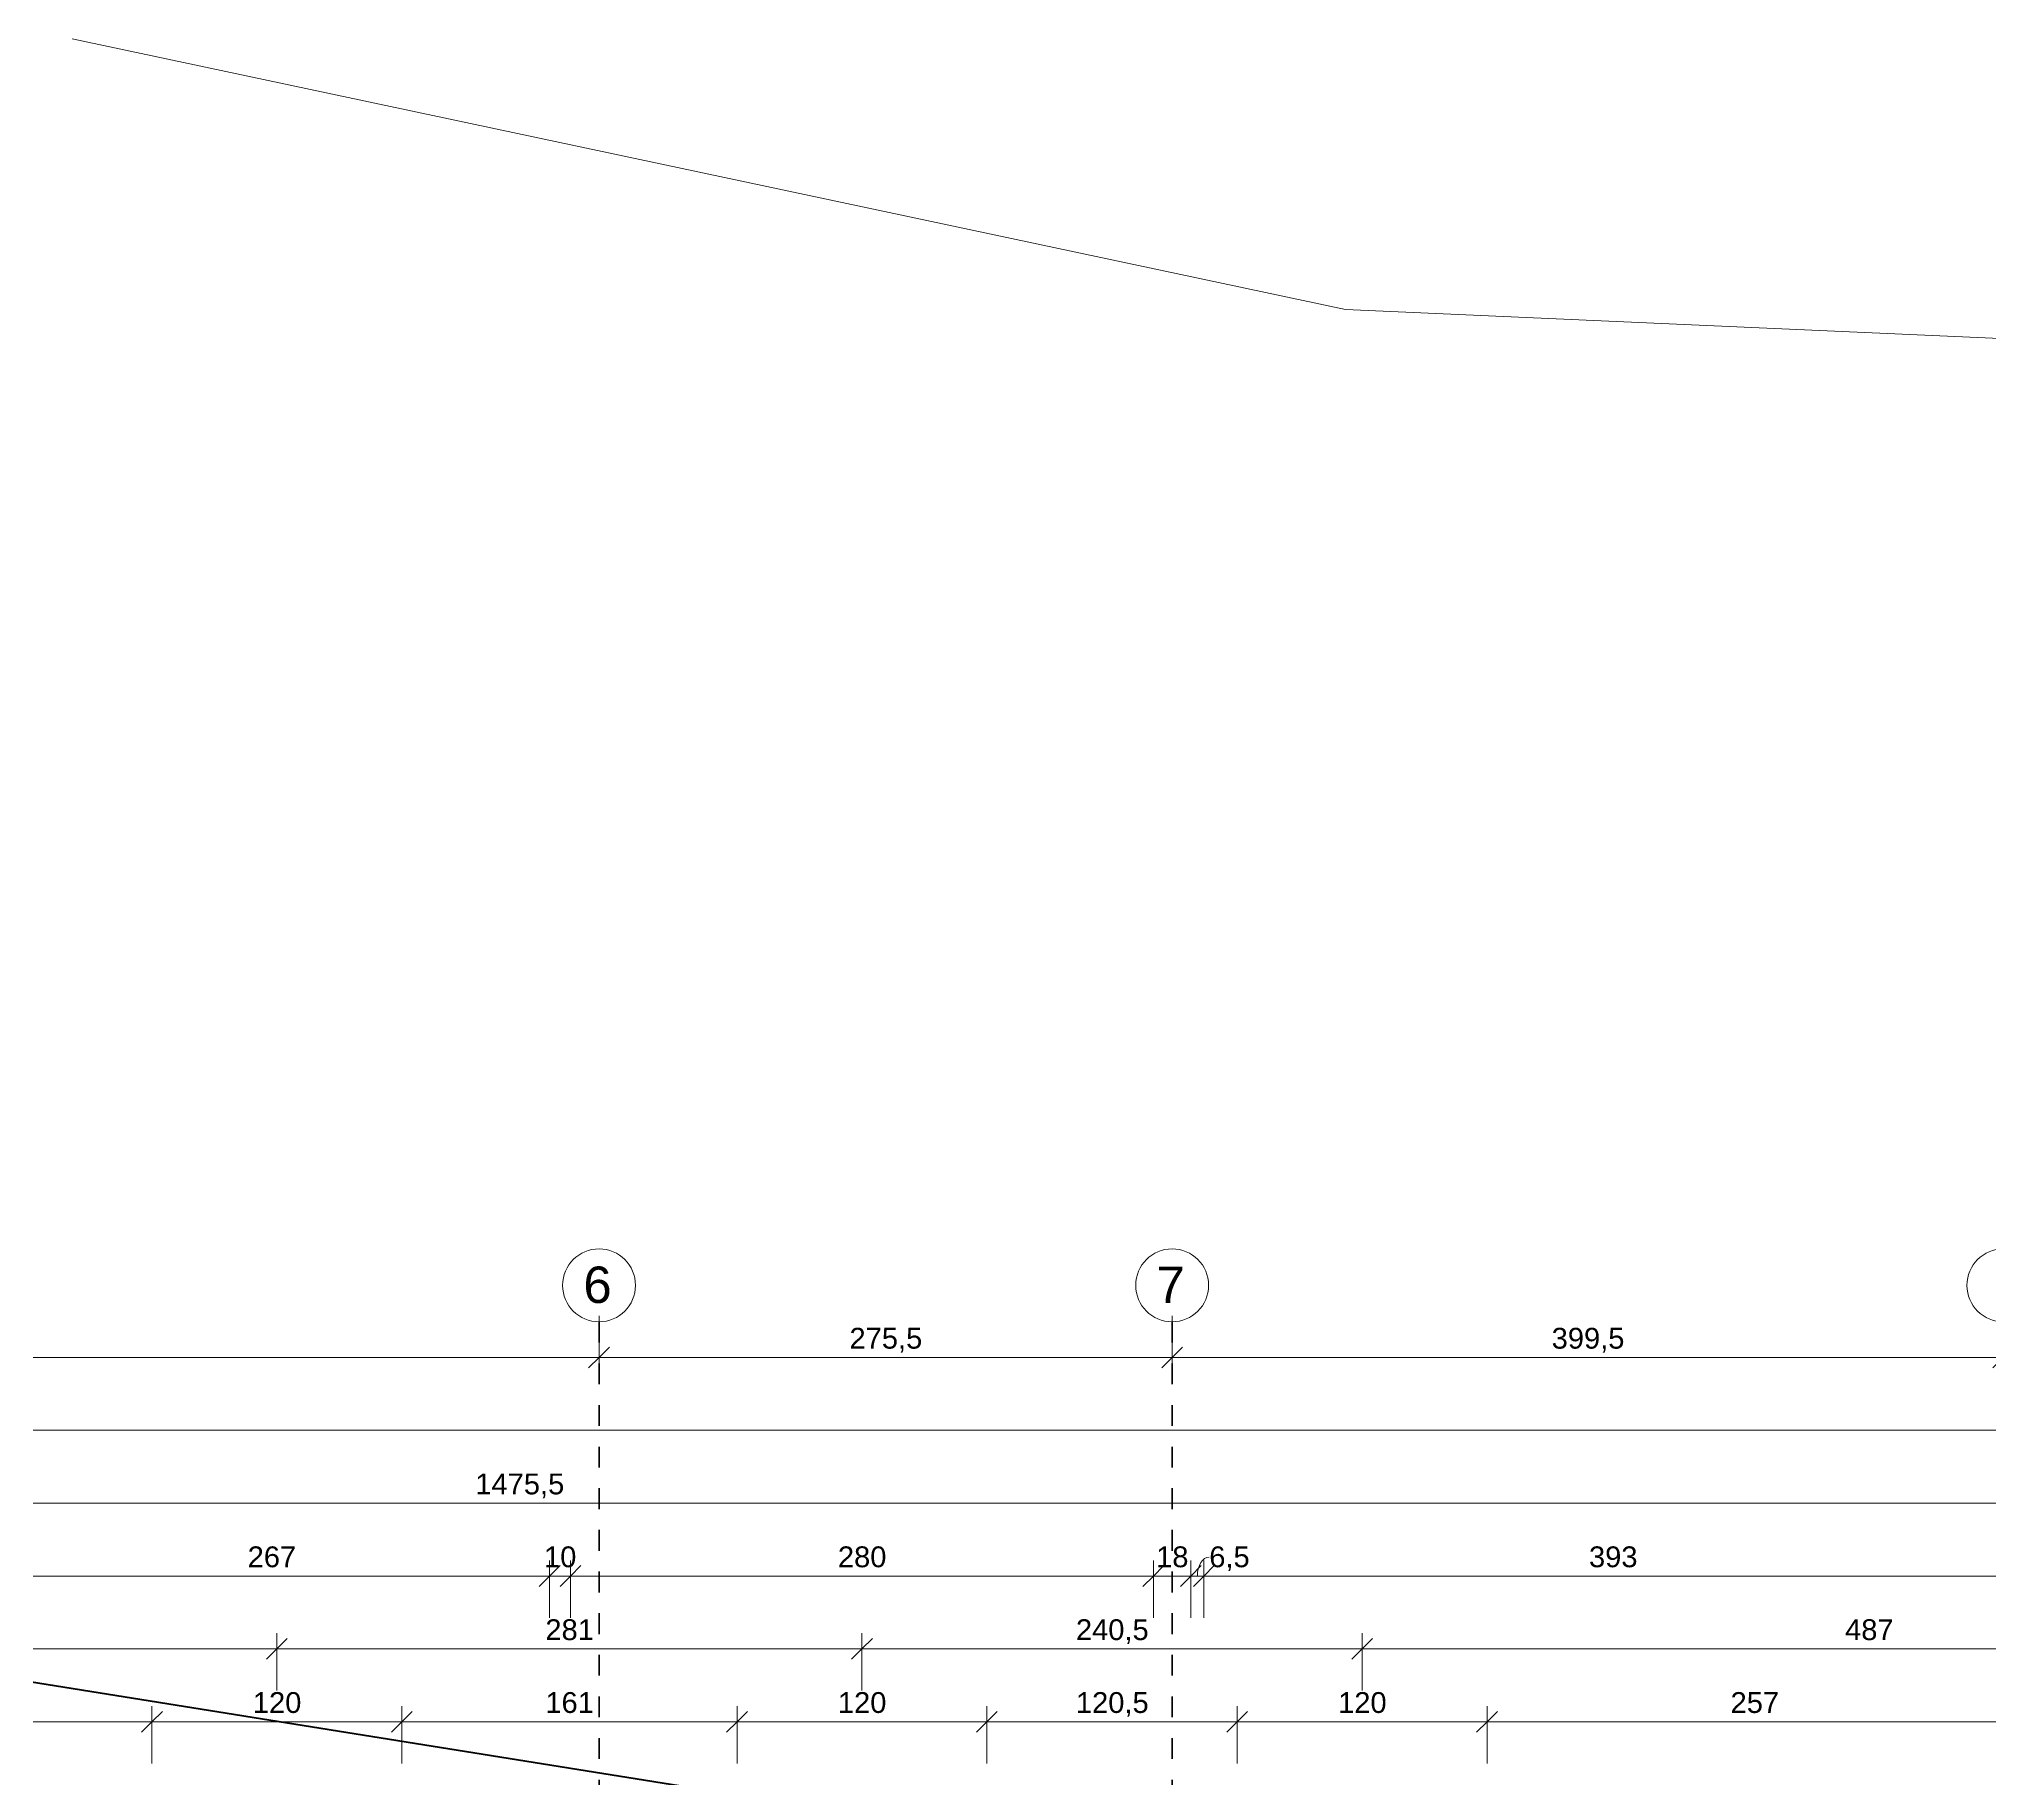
# Model space of a CAD drawing. Header units: metres. Extents: x 3.2 to 50, y 58.8 to 100.4.
# Drawn here: x 12.73 to 22.1, y 92.04 to 100.39 of the extents above; entities that cross this region are included whole.
import ezdxf

# ---------------------------------------------------------------- set-up
doc = ezdxf.new("R2010")
doc.units = ezdxf.units.M
doc.linetypes.add('Strich Punkt Mittel', pattern=[0.015875, 0.00635, -0.004763, 0, -0.004763])
for name, color, linetype, lineweight in [('A_2D', 7, 'Continuous', 13), ('A_Bemassung-50_', 4, 'Continuous', 9), ('A_Bemassung_', 4, 'Continuous', 9), ('A_Beschriftung_', 7, 'Continuous', 9), ('A_Grundstuecksgrenze', 5, 'Continuous', 70), ('A_Raster_', 1, 'Continuous', 9)]:
    doc.layers.add(name, color=color, linetype=linetype, lineweight=lineweight)
doc.styles.add('Arial_1', font='arial.ttf', dxfattribs={"height": 0.175})
doc.styles.add('Arial_5', font='arial.ttf', dxfattribs={"height": 0.1})
doc.dimstyles.new('WGA-Bemaßung', dxfattribs={"dimscale": 0.3048, "dimtxt": 0.102026, "dimasz": 0.328084, "dimexe": 0.246063, "dimexo": 0.0625, "dimgap": 0.04101, "dimtad": 1, "dimdec": 1, "dimlfac": 100, "dimrnd": 0.5, "dimdsep": 46, "dimtxsty": 'Arial_5', "dimblk1": 'OBLIQUE', "dimblk2": 'OBLIQUE', "dimsah": 1, "dimcen": 0.09, "dimdle": 0.246063, "dimazin": 2, "dimtfac": 1, "dimtdec": 4, "dimtix": 1, "dimtmove": 0, "dimatfit": 3, "dimfxl": 0.656168, "dimfxlon": 1, "dimtvp": 1, "dimtolj": 1, "dimtzin": 0, "dimarcsym": 2})
doc.dimstyles.new('WGA-Bemaßung_2', dxfattribs={"dimscale": 0.3048, "dimtxt": 0.102026, "dimasz": 0.328084, "dimexe": 0.246063, "dimexo": 0.0625, "dimgap": 0.04101, "dimtad": 1, "dimdec": 1, "dimlfac": 100, "dimrnd": 0.5, "dimdsep": 46, "dimtxsty": 'Arial_5', "dimblk1": 'OBLIQUE', "dimblk2": 'OBLIQUE', "dimsah": 1, "dimcen": 0.09, "dimdle": 0.246063, "dimazin": 2, "dimtfac": 1, "dimtdec": 4, "dimtix": 1, "dimtmove": 1, "dimatfit": 3, "dimfxl": 0.656168, "dimfxlon": 1, "dimtvp": 1, "dimtolj": 1, "dimtzin": 0, "dimarcsym": 2})
doc.dimstyles.new('WGA-Bemaßung_3', dxfattribs={"dimscale": 0.3048, "dimtxt": 0.102026, "dimasz": 0.328084, "dimexe": 0.246063, "dimexo": 0.0625, "dimgap": 0.04101, "dimtad": 1, "dimdec": 1, "dimlfac": 100, "dimrnd": 0.5, "dimdsep": 46, "dimtxsty": 'Arial_5', "dimblk1": 'OBLIQUE', "dimblk2": 'OBLIQUE', "dimsah": 1, "dimcen": 0.09, "dimdle": 0.246063, "dimazin": 2, "dimtfac": 1, "dimtdec": 4, "dimtix": 1, "dimtmove": 0, "dimatfit": 3, "dimfxl": 0.656168, "dimfxlon": 1, "dimtvp": 1, "dimtolj": 1, "dimtzin": 0, "dimarcsym": 2})

# ---------------------------------------------------------------- blocks, each defined once
blk = doc.blocks.new('Family - ___-3180367-263_PP_01OG_BT1')
at = {"layer": 'A_Grundstuecksgrenze'}
blk.add_line((3.2659, 94.009), (26.926, 90.2231), dxfattribs=at)
blk = doc.blocks.new('Raster - BS_Achse-112124-263_PP_01OG_BT1')
at = {"layer": 'A_Beschriftung_'}
blk.add_circle((0, 0), 0.0035, dxfattribs=at)
blk = doc.blocks.new('DIMBLOCK2-263_PP_01OG_BT1')
at = {"layer": 'A_Bemassung-50_', "transparency": 16777216}
for p, q in [((15.4227, 94.0581), (15.4227, 94.2581)), ((7.9227, 94.0581), (7.9227, 94.1331)), ((7.9227, 94.0581), (15.4227, 94.0581)), ((7.9227, 94.0581), (7.9227, 93.8581)), ((15.4227, 94.0581), (15.4227, 93.9831))]:
    blk.add_line(p, q, dxfattribs=at)
at = {"layer": 'A_Bemassung-50_', "lineweight": 35, "transparency": 16777216}
for p, q in [((7.9227, 94.0581), (7.8727, 94.0081)), ((7.9227, 94.0581), (7.9727, 94.1081)), ((15.4227, 94.0581), (15.3727, 94.0081)), ((15.4227, 94.0581), (15.4727, 94.1081))]:
    blk.add_line(p, q, dxfattribs=at)
at = {"layer": 'A_Bemassung-50_', "color": 0, "transparency": 16777216, "insert": (11.5573, 94.2005), "char_height": 0.1, "width": 0.276883, "attachment_point": 1, "line_spacing_factor": 0.941778, "style": 'Arial_5'}
blk.add_mtext('750', dxfattribs=at)
blk = doc.blocks.new('_Oblique')
at = {"color": 0, "linetype": 'ByBlock', "lineweight": -2}
blk.add_line((-0.5, -0.5), (0.5, 0.5), dxfattribs=at)
blk = doc.blocks.new('DIMBLOCK3-263_PP_01OG_BT1')
at = {"layer": 'A_Bemassung-50_', "transparency": 16777216}
for p, q in [((15.4227, 94.0581), (15.4227, 94.2581)), ((18.1752, 94.0581), (18.1752, 94.2581)), ((15.4227, 94.0581), (18.1752, 94.0581)), ((15.4227, 94.0581), (15.4227, 93.9831)), ((18.1752, 94.0581), (18.1752, 93.9831))]:
    blk.add_line(p, q, dxfattribs=at)
at = {"layer": 'A_Bemassung-50_', "lineweight": 35, "transparency": 16777216}
for p, q in [((15.4227, 94.0581), (15.3727, 94.0081)), ((15.4227, 94.0581), (15.4727, 94.1081)), ((18.1752, 94.0581), (18.1252, 94.0081)), ((18.1752, 94.0581), (18.2252, 94.1081))]:
    blk.add_line(p, q, dxfattribs=at)
at = {"layer": 'A_Bemassung-50_', "color": 0, "transparency": 16777216, "insert": (16.6255, 94.2005), "char_height": 0.1, "width": 0.416266, "attachment_point": 1, "line_spacing_factor": 0.941778, "style": 'Arial_5'}
blk.add_mtext('275,5', dxfattribs=at)
blk = doc.blocks.new('DIMBLOCK4-263_PP_01OG_BT1')
at = {"layer": 'A_Bemassung-50_', "transparency": 16777216}
for p, q in [((18.1752, 94.0581), (18.1752, 94.2581)), ((22.1677, 94.0581), (22.1677, 94.2581)), ((18.1752, 94.0581), (22.1677, 94.0581)), ((18.1752, 94.0581), (18.1752, 93.9831)), ((22.1677, 94.0581), (22.1677, 93.9831))]:
    blk.add_line(p, q, dxfattribs=at)
at = {"layer": 'A_Bemassung-50_', "lineweight": 35, "transparency": 16777216}
for p, q in [((18.1752, 94.0581), (18.1252, 94.0081)), ((18.1752, 94.0581), (18.2252, 94.1081)), ((22.1677, 94.0581), (22.1177, 94.0081)), ((22.1677, 94.0581), (22.2177, 94.1081))]:
    blk.add_line(p, q, dxfattribs=at)
at = {"layer": 'A_Bemassung-50_', "color": 0, "transparency": 16777216, "insert": (19.998, 94.2005), "char_height": 0.1, "width": 0.416266, "attachment_point": 1, "line_spacing_factor": 0.941778, "style": 'Arial_5'}
blk.add_mtext('399,5', dxfattribs=at)
blk = doc.blocks.new('DIMBLOCK9-263_PP_01OG_BT1')
at = {"layer": 'A_Bemassung-50_', "transparency": 16777216}
for p, q in [((7.6627, 93.3581), (7.6627, 93.4331)), ((22.4177, 93.3581), (22.4177, 93.4331)), ((7.5877, 93.3581), (22.4177, 93.3581)), ((7.6627, 93.3581), (7.6627, 93.1581)), ((22.4177, 93.3581), (22.4177, 93.1581))]:
    blk.add_line(p, q, dxfattribs=at)
at = {"layer": 'A_Bemassung-50_', "lineweight": 35, "transparency": 16777216}
for p, q in [((7.6627, 93.3581), (7.7127, 93.4081)), ((22.4177, 93.3581), (22.4677, 93.4081)), ((7.6627, 93.3581), (7.6127, 93.3081)), ((22.4177, 93.3581), (22.3677, 93.3081))]:
    blk.add_line(p, q, dxfattribs=at)
at = {"layer": 'A_Bemassung-50_', "color": 0, "transparency": 16777216, "insert": (14.8283, 93.5005), "char_height": 0.1, "width": 0.50856, "attachment_point": 1, "line_spacing_factor": 0.941778, "style": 'Arial_5'}
blk.add_mtext('1475,5', dxfattribs=at)
blk = doc.blocks.new('DIMBLOCK24-263_PP_01OG_BT1')
at = {"layer": 'A_Bemassung-50_', "transparency": 16777216}
for p, q in [((7.6627, 93.7081), (7.6627, 93.7831)), ((42.6627, 93.7081), (42.6627, 93.7831)), ((7.5877, 93.7081), (42.7377, 93.7081)), ((7.6627, 93.7081), (7.6627, 93.5081)), ((42.6627, 93.7081), (42.6627, 93.5081))]:
    blk.add_line(p, q, dxfattribs=at)
at = {"layer": 'A_Bemassung-50_', "lineweight": 35, "transparency": 16777216}
for p, q in [((7.6627, 93.7081), (7.7127, 93.7581)), ((42.6627, 93.7081), (42.7127, 93.7581)), ((7.6627, 93.7081), (7.6127, 93.6581)), ((42.6627, 93.7081), (42.6127, 93.6581))]:
    blk.add_line(p, q, dxfattribs=at)
at = {"layer": 'A_Bemassung-50_', "color": 0, "transparency": 16777216, "insert": (25.0088, 93.8505), "char_height": 0.1, "width": 0.369177, "attachment_point": 1, "line_spacing_factor": 0.941778, "style": 'Arial_5'}
blk.add_mtext('3500', dxfattribs=at)
blk = doc.blocks.new('DIMBLOCK47-263_PP_01OG_BT1')
at = {"layer": 'A_Bemassung-50_', "transparency": 16777216}
for p, q in [((7.6627, 92.6581), (7.6627, 92.7331)), ((13.8752, 92.6581), (13.8752, 92.7331)), ((7.5877, 92.6581), (13.8752, 92.6581)), ((7.6627, 92.6581), (7.6627, 92.4581)), ((13.8752, 92.6581), (13.8752, 92.4581))]:
    blk.add_line(p, q, dxfattribs=at)
at = {"layer": 'A_Bemassung-50_', "lineweight": 35, "transparency": 16777216}
for p, q in [((7.6627, 92.6581), (7.6127, 92.6081)), ((7.6627, 92.6581), (7.7127, 92.7081)), ((13.8752, 92.6581), (13.8252, 92.6081)), ((13.8752, 92.6581), (13.9252, 92.7081))]:
    blk.add_line(p, q, dxfattribs=at)
at = {"layer": 'A_Bemassung-50_', "color": 0, "transparency": 16777216, "insert": (10.5955, 92.8005), "char_height": 0.1, "width": 0.416266, "attachment_point": 1, "line_spacing_factor": 0.941778, "style": 'Arial_5'}
blk.add_mtext('621,5', dxfattribs=at)
blk = doc.blocks.new('DIMBLOCK48-263_PP_01OG_BT1')
at = {"layer": 'A_Bemassung-50_', "transparency": 16777216}
for p, q in [((13.8752, 92.6581), (13.8752, 92.7331)), ((16.6852, 92.6581), (16.6852, 92.7331)), ((13.8752, 92.6581), (16.6852, 92.6581)), ((13.8752, 92.6581), (13.8752, 92.4581)), ((16.6852, 92.6581), (16.6852, 92.4581))]:
    blk.add_line(p, q, dxfattribs=at)
at = {"layer": 'A_Bemassung-50_', "lineweight": 35, "transparency": 16777216}
for p, q in [((13.8752, 92.6581), (13.8252, 92.6081)), ((13.8752, 92.6581), (13.9252, 92.7081)), ((16.6852, 92.6581), (16.6352, 92.6081)), ((16.6852, 92.6581), (16.7352, 92.7081))]:
    blk.add_line(p, q, dxfattribs=at)
at = {"layer": 'A_Bemassung-50_', "color": 0, "transparency": 16777216, "insert": (15.1648, 92.8005), "char_height": 0.1, "width": 0.276883, "attachment_point": 1, "line_spacing_factor": 0.941778, "style": 'Arial_5'}
blk.add_mtext('281', dxfattribs=at)
blk = doc.blocks.new('DIMBLOCK49-263_PP_01OG_BT1')
at = {"layer": 'A_Bemassung-50_', "transparency": 16777216}
for p, q in [((16.6852, 92.6581), (16.6852, 92.7331)), ((19.0877, 92.6581), (19.0877, 92.7331)), ((16.6852, 92.6581), (19.0877, 92.6581)), ((16.6852, 92.6581), (16.6852, 92.4581)), ((19.0877, 92.6581), (19.0877, 92.4581))]:
    blk.add_line(p, q, dxfattribs=at)
at = {"layer": 'A_Bemassung-50_', "lineweight": 35, "transparency": 16777216}
for p, q in [((16.6852, 92.6581), (16.6352, 92.6081)), ((16.6852, 92.6581), (16.7352, 92.7081)), ((19.0877, 92.6581), (19.0377, 92.6081)), ((19.0877, 92.6581), (19.1377, 92.7081))]:
    blk.add_line(p, q, dxfattribs=at)
at = {"layer": 'A_Bemassung-50_', "color": 0, "transparency": 16777216, "insert": (17.713, 92.8005), "char_height": 0.1, "width": 0.416266, "attachment_point": 1, "line_spacing_factor": 0.941778, "style": 'Arial_5'}
blk.add_mtext('240,5', dxfattribs=at)
blk = doc.blocks.new('DIMBLOCK50-263_PP_01OG_BT1')
at = {"layer": 'A_Bemassung-50_', "transparency": 16777216}
for p, q in [((19.0877, 92.6581), (19.0877, 92.7331)), ((23.9577, 92.6581), (23.9577, 92.7331)), ((19.0877, 92.6581), (23.9577, 92.6581)), ((19.0877, 92.6581), (19.0877, 92.4581)), ((23.9577, 92.6581), (23.9577, 92.4581))]:
    blk.add_line(p, q, dxfattribs=at)
at = {"layer": 'A_Bemassung-50_', "lineweight": 35, "transparency": 16777216}
for p, q in [((19.0877, 92.6581), (19.0377, 92.6081)), ((19.0877, 92.6581), (19.1377, 92.7081)), ((23.9577, 92.6581), (23.9077, 92.6081)), ((23.9577, 92.6581), (24.0077, 92.7081))]:
    blk.add_line(p, q, dxfattribs=at)
at = {"layer": 'A_Bemassung-50_', "color": 0, "transparency": 16777216, "insert": (21.4073, 92.8005), "char_height": 0.1, "width": 0.276883, "attachment_point": 1, "line_spacing_factor": 0.941778, "style": 'Arial_5'}
blk.add_mtext('487', dxfattribs=at)
blk = doc.blocks.new('DIMBLOCK228-263_PP_01OG_BT1')
at = {"layer": 'A_Bemassung-50_', "transparency": 16777216}
for p, q in [((8.0227, 92.3081), (8.0227, 92.3831)), ((13.2752, 92.3081), (13.2752, 92.3831)), ((8.0227, 92.3081), (13.2752, 92.3081)), ((8.0227, 92.3081), (8.0227, 92.1081)), ((13.2752, 92.3081), (13.2752, 92.1081))]:
    blk.add_line(p, q, dxfattribs=at)
at = {"layer": 'A_Bemassung-50_', "lineweight": 35, "transparency": 16777216}
for p, q in [((8.0227, 92.3081), (8.0727, 92.3581)), ((13.2752, 92.3081), (13.3252, 92.3581)), ((8.0227, 92.3081), (7.9727, 92.2581)), ((13.2752, 92.3081), (13.2252, 92.2581))]:
    blk.add_line(p, q, dxfattribs=at)
at = {"layer": 'A_Bemassung-50_', "color": 0, "transparency": 16777216, "insert": (10.4755, 92.4505), "char_height": 0.1, "width": 0.416266, "attachment_point": 1, "line_spacing_factor": 0.941778, "style": 'Arial_5'}
blk.add_mtext('525,5', dxfattribs=at)
blk = doc.blocks.new('DIMBLOCK229-263_PP_01OG_BT1')
at = {"layer": 'A_Bemassung-50_', "transparency": 16777216}
for p, q in [((13.2752, 92.3081), (13.2752, 92.3831)), ((14.4752, 92.3081), (14.4752, 92.3831)), ((13.2752, 92.3081), (14.4752, 92.3081)), ((13.2752, 92.3081), (13.2752, 92.1081)), ((14.4752, 92.3081), (14.4752, 92.1081))]:
    blk.add_line(p, q, dxfattribs=at)
at = {"layer": 'A_Bemassung-50_', "lineweight": 35, "transparency": 16777216}
for p, q in [((13.2752, 92.3081), (13.3252, 92.3581)), ((14.4752, 92.3081), (14.5252, 92.3581)), ((13.2752, 92.3081), (13.2252, 92.2581)), ((14.4752, 92.3081), (14.4252, 92.2581))]:
    blk.add_line(p, q, dxfattribs=at)
at = {"layer": 'A_Bemassung-50_', "color": 0, "transparency": 16777216, "insert": (13.7598, 92.4505), "char_height": 0.1, "width": 0.276883, "attachment_point": 1, "line_spacing_factor": 0.941778, "style": 'Arial_5'}
blk.add_mtext('120', dxfattribs=at)
blk = doc.blocks.new('DIMBLOCK230-263_PP_01OG_BT1')
at = {"layer": 'A_Bemassung-50_', "transparency": 16777216}
for p, q in [((14.4752, 92.3081), (14.4752, 92.3831)), ((16.0852, 92.3081), (16.0852, 92.3831)), ((14.4752, 92.3081), (16.0852, 92.3081)), ((14.4752, 92.3081), (14.4752, 92.1081)), ((16.0852, 92.3081), (16.0852, 92.1081))]:
    blk.add_line(p, q, dxfattribs=at)
at = {"layer": 'A_Bemassung-50_', "lineweight": 35, "transparency": 16777216}
for p, q in [((14.4752, 92.3081), (14.5252, 92.3581)), ((16.0852, 92.3081), (16.1352, 92.3581)), ((14.4752, 92.3081), (14.4252, 92.2581)), ((16.0852, 92.3081), (16.0352, 92.2581))]:
    blk.add_line(p, q, dxfattribs=at)
at = {"layer": 'A_Bemassung-50_', "color": 0, "transparency": 16777216, "insert": (15.1648, 92.4505), "char_height": 0.1, "width": 0.276883, "attachment_point": 1, "line_spacing_factor": 0.941778, "style": 'Arial_5'}
blk.add_mtext('161', dxfattribs=at)
blk = doc.blocks.new('DIMBLOCK231-263_PP_01OG_BT1')
at = {"layer": 'A_Bemassung-50_', "transparency": 16777216}
for p, q in [((16.0852, 92.3081), (16.0852, 92.3831)), ((17.2852, 92.3081), (17.2852, 92.3831)), ((16.0852, 92.3081), (17.2852, 92.3081)), ((16.0852, 92.3081), (16.0852, 92.1081)), ((17.2852, 92.3081), (17.2852, 92.1081))]:
    blk.add_line(p, q, dxfattribs=at)
at = {"layer": 'A_Bemassung-50_', "lineweight": 35, "transparency": 16777216}
for p, q in [((16.0852, 92.3081), (16.1352, 92.3581)), ((17.2852, 92.3081), (17.3352, 92.3581)), ((16.0852, 92.3081), (16.0352, 92.2581)), ((17.2852, 92.3081), (17.2352, 92.2581))]:
    blk.add_line(p, q, dxfattribs=at)
at = {"layer": 'A_Bemassung-50_', "color": 0, "transparency": 16777216, "insert": (16.5698, 92.4505), "char_height": 0.1, "width": 0.276883, "attachment_point": 1, "line_spacing_factor": 0.941778, "style": 'Arial_5'}
blk.add_mtext('120', dxfattribs=at)
blk = doc.blocks.new('DIMBLOCK232-263_PP_01OG_BT1')
at = {"layer": 'A_Bemassung-50_', "transparency": 16777216}
for p, q in [((17.2852, 92.3081), (17.2852, 92.3831)), ((18.4877, 92.3081), (18.4877, 92.3831)), ((17.2852, 92.3081), (18.4877, 92.3081)), ((17.2852, 92.3081), (17.2852, 92.1081)), ((18.4877, 92.3081), (18.4877, 92.1081))]:
    blk.add_line(p, q, dxfattribs=at)
at = {"layer": 'A_Bemassung-50_', "lineweight": 35, "transparency": 16777216}
for p, q in [((17.2852, 92.3081), (17.3352, 92.3581)), ((18.4877, 92.3081), (18.5377, 92.3581)), ((17.2852, 92.3081), (17.2352, 92.2581)), ((18.4877, 92.3081), (18.4377, 92.2581))]:
    blk.add_line(p, q, dxfattribs=at)
at = {"layer": 'A_Bemassung-50_', "color": 0, "transparency": 16777216, "insert": (17.713, 92.4505), "char_height": 0.1, "width": 0.416266, "attachment_point": 1, "line_spacing_factor": 0.941778, "style": 'Arial_5'}
blk.add_mtext('120,5', dxfattribs=at)
blk = doc.blocks.new('DIMBLOCK233-263_PP_01OG_BT1')
at = {"layer": 'A_Bemassung-50_', "transparency": 16777216}
for p, q in [((18.4877, 92.3081), (18.4877, 92.3831)), ((19.6877, 92.3081), (19.6877, 92.3831)), ((18.4877, 92.3081), (19.6877, 92.3081)), ((18.4877, 92.3081), (18.4877, 92.1081)), ((19.6877, 92.3081), (19.6877, 92.1081))]:
    blk.add_line(p, q, dxfattribs=at)
at = {"layer": 'A_Bemassung-50_', "lineweight": 35, "transparency": 16777216}
for p, q in [((18.4877, 92.3081), (18.5377, 92.3581)), ((19.6877, 92.3081), (19.7377, 92.3581)), ((18.4877, 92.3081), (18.4377, 92.2581)), ((19.6877, 92.3081), (19.6377, 92.2581))]:
    blk.add_line(p, q, dxfattribs=at)
at = {"layer": 'A_Bemassung-50_', "color": 0, "transparency": 16777216, "insert": (18.9723, 92.4505), "char_height": 0.1, "width": 0.276883, "attachment_point": 1, "line_spacing_factor": 0.941778, "style": 'Arial_5'}
blk.add_mtext('120', dxfattribs=at)
blk = doc.blocks.new('DIMBLOCK234-263_PP_01OG_BT1')
at = {"layer": 'A_Bemassung-50_', "transparency": 16777216}
for p, q in [((19.6877, 92.3081), (19.6877, 92.3831)), ((22.2577, 92.3081), (22.2577, 92.3831)), ((19.6877, 92.3081), (22.2577, 92.3081)), ((19.6877, 92.3081), (19.6877, 92.1081)), ((22.2577, 92.3081), (22.2577, 92.1081))]:
    blk.add_line(p, q, dxfattribs=at)
at = {"layer": 'A_Bemassung-50_', "lineweight": 35, "transparency": 16777216}
for p, q in [((19.6877, 92.3081), (19.7377, 92.3581)), ((22.2577, 92.3081), (22.3077, 92.3581)), ((19.6877, 92.3081), (19.6377, 92.2581)), ((22.2577, 92.3081), (22.2077, 92.2581))]:
    blk.add_line(p, q, dxfattribs=at)
at = {"layer": 'A_Bemassung-50_', "color": 0, "transparency": 16777216, "insert": (20.8573, 92.4505), "char_height": 0.1, "width": 0.276883, "attachment_point": 1, "line_spacing_factor": 0.941778, "style": 'Arial_5'}
blk.add_mtext('257', dxfattribs=at)
blk = doc.blocks.new('DIMBLOCK524-263_PP_01OG_BT1')
at = {"layer": 'A_Bemassung-50_', "lineweight": 35, "transparency": 16777216}
for p, q in [((12.5152, 93.0081), (12.4652, 92.9581)), ((12.5152, 93.0081), (12.5652, 93.0581)), ((15.1852, 93.0081), (15.1352, 92.9581)), ((15.1852, 93.0081), (15.2352, 93.0581))]:
    blk.add_line(p, q, dxfattribs=at)
at = {"layer": 'A_Bemassung-50_', "transparency": 16777216}
for p, q in [((12.5152, 93.0081), (12.5152, 93.0831)), ((12.5152, 93.0081), (15.1852, 93.0081)), ((12.5152, 93.0081), (12.5152, 92.8081)), ((15.1852, 93.0081), (15.1852, 93.0831)), ((15.1852, 93.0081), (15.1852, 92.8081))]:
    blk.add_line(p, q, dxfattribs=at)
at = {"layer": 'A_Bemassung-50_', "color": 0, "transparency": 16777216, "insert": (13.7348, 93.1505), "char_height": 0.1, "width": 0.276883, "attachment_point": 1, "line_spacing_factor": 0.941778, "style": 'Arial_5'}
blk.add_mtext('267', dxfattribs=at)
blk = doc.blocks.new('DIMBLOCK525-263_PP_01OG_BT1')
at = {"layer": 'A_Bemassung-50_', "lineweight": 35, "transparency": 16777216}
for p, q in [((15.1852, 93.0081), (15.1352, 92.9581)), ((15.1852, 93.0081), (15.2352, 93.0581)), ((15.2852, 93.0081), (15.2352, 92.9581)), ((15.2852, 93.0081), (15.3352, 93.0581))]:
    blk.add_line(p, q, dxfattribs=at)
at = {"layer": 'A_Bemassung-50_', "transparency": 16777216}
for p, q in [((15.1852, 93.0081), (15.1852, 93.0831)), ((15.1852, 93.0081), (15.2852, 93.0081)), ((15.1852, 93.0081), (15.1852, 92.8081)), ((15.2852, 93.0081), (15.2852, 93.0831)), ((15.2852, 93.0081), (15.2852, 92.8081))]:
    blk.add_line(p, q, dxfattribs=at)
at = {"layer": 'A_Bemassung-50_', "color": 0, "transparency": 16777216, "insert": (15.1583, 93.1505), "char_height": 0.1, "width": 0.184588, "attachment_point": 1, "line_spacing_factor": 0.941778, "style": 'Arial_5'}
blk.add_mtext('10', dxfattribs=at)
blk = doc.blocks.new('DIMBLOCK526-263_PP_01OG_BT1')
at = {"layer": 'A_Bemassung-50_', "lineweight": 35, "transparency": 16777216}
for p, q in [((15.2852, 93.0081), (15.2352, 92.9581)), ((15.2852, 93.0081), (15.3352, 93.0581)), ((18.0852, 93.0081), (18.0352, 92.9581)), ((18.0852, 93.0081), (18.1352, 93.0581))]:
    blk.add_line(p, q, dxfattribs=at)
at = {"layer": 'A_Bemassung-50_', "transparency": 16777216}
for p, q in [((15.2852, 93.0081), (15.2852, 93.0831)), ((15.2852, 93.0081), (18.0852, 93.0081)), ((15.2852, 93.0081), (15.2852, 92.8081)), ((18.0852, 93.0081), (18.0852, 93.0831)), ((18.0852, 93.0081), (18.0852, 92.8081))]:
    blk.add_line(p, q, dxfattribs=at)
at = {"layer": 'A_Bemassung-50_', "color": 0, "transparency": 16777216, "insert": (16.5698, 93.1505), "char_height": 0.1, "width": 0.276883, "attachment_point": 1, "line_spacing_factor": 0.941778, "style": 'Arial_5'}
blk.add_mtext('280', dxfattribs=at)
blk = doc.blocks.new('DIMBLOCK527-263_PP_01OG_BT1')
at = {"layer": 'A_Bemassung-50_', "lineweight": 35, "transparency": 16777216}
for p, q in [((18.0852, 93.0081), (18.0352, 92.9581)), ((18.0852, 93.0081), (18.1352, 93.0581)), ((18.2652, 93.0081), (18.2152, 92.9581)), ((18.2652, 93.0081), (18.3152, 93.0581))]:
    blk.add_line(p, q, dxfattribs=at)
at = {"layer": 'A_Bemassung-50_', "transparency": 16777216}
for p, q in [((18.0852, 93.0081), (18.0852, 93.0831)), ((18.0852, 93.0081), (18.2652, 93.0081)), ((18.0852, 93.0081), (18.0852, 92.8081)), ((18.2652, 93.0081), (18.2652, 93.0831)), ((18.2652, 93.0081), (18.2652, 92.8081))]:
    blk.add_line(p, q, dxfattribs=at)
at = {"layer": 'A_Bemassung-50_', "color": 0, "transparency": 16777216, "insert": (18.0983, 93.1505), "char_height": 0.1, "width": 0.184588, "attachment_point": 1, "line_spacing_factor": 0.941778, "style": 'Arial_5'}
blk.add_mtext('18', dxfattribs=at)
blk = doc.blocks.new('DIMBLOCK528-263_PP_01OG_BT1')
at = {"layer": 'A_Bemassung-50_', "lineweight": 35, "transparency": 16777216}
for p, q in [((18.2652, 93.0081), (18.2152, 92.9581)), ((18.2652, 93.0081), (18.3152, 93.0581)), ((18.3277, 93.0081), (18.2777, 92.9581)), ((18.3277, 93.0081), (18.3777, 93.0581))]:
    blk.add_line(p, q, dxfattribs=at)
at = {"layer": 'A_Bemassung-50_', "transparency": 16777216}
for p, q in [((18.2652, 93.0081), (18.2652, 93.0831)), ((18.2652, 93.0081), (18.3277, 93.0081)), ((18.2652, 93.0081), (18.2652, 92.8081)), ((18.3277, 93.0081), (18.3277, 93.0831)), ((18.3277, 93.0081), (18.3277, 92.8081))]:
    blk.add_line(p, q, dxfattribs=at)
blk.add_ellipse((18.3535, 93.0081), major_axis=(0, 0.091), ratio=0.627837, start_param=0, end_param=1.570796, dxfattribs=at)
at = {"layer": 'A_Bemassung-50_', "color": 0, "transparency": 16777216, "insert": (18.3535, 93.1505), "char_height": 0.1, "width": 0.231677, "attachment_point": 1, "line_spacing_factor": 0.941778, "style": 'Arial_5'}
blk.add_mtext('6,5', dxfattribs=at)
blk = doc.blocks.new('DIMBLOCK529-263_PP_01OG_BT1')
at = {"layer": 'A_Bemassung-50_', "lineweight": 35, "transparency": 16777216}
for p, q in [((18.3277, 93.0081), (18.2777, 92.9581)), ((18.3277, 93.0081), (18.3777, 93.0581)), ((22.2577, 93.0081), (22.2077, 92.9581)), ((22.2577, 93.0081), (22.3077, 93.0581))]:
    blk.add_line(p, q, dxfattribs=at)
at = {"layer": 'A_Bemassung-50_', "transparency": 16777216}
for p, q in [((18.3277, 93.0081), (18.3277, 93.0831)), ((18.3277, 93.0081), (22.2577, 93.0081)), ((18.3277, 93.0081), (18.3277, 92.8081)), ((22.2577, 93.0081), (22.2577, 93.0831)), ((22.2577, 93.0081), (22.2577, 92.8081))]:
    blk.add_line(p, q, dxfattribs=at)
at = {"layer": 'A_Bemassung-50_', "color": 0, "transparency": 16777216, "insert": (20.1773, 93.1505), "char_height": 0.1, "width": 0.276883, "attachment_point": 1, "line_spacing_factor": 0.941778, "style": 'Arial_5'}
blk.add_mtext('393', dxfattribs=at)

msp = doc.modelspace()

# ---------------------------------------------------------------- linework, layer by layer
at = {"layer": 'A_2D', "lineweight": 18}
for p, q in [((19.0083, 99.0917), (12.8925, 100.3916)), ((48.514, 97.7921), (19.0083, 99.0917))]:
    msp.add_line(p, q, dxfattribs=at)
at = {"layer": 'A_Raster_', "linetype": 'Strich Punkt Mittel', "lineweight": 35}
for p, q in [((15.4227, 94.2296), (15.4227, 59.9489)), ((18.1752, 94.2296), (18.1752, 59.9489))]:
    msp.add_line(p, q, dxfattribs=at)

# ---------------------------------------------------------------- block references
at = {"layer": 'A_Beschriftung_', "xscale": 49.99999999999998, "yscale": 49.99999999999998, "zscale": 49.99999999999998, "rotation": 180}
for p in [(15.4227, 94.4046), (18.1752, 94.4046), (22.1677, 94.4046)]:
    msp.add_blockref('Raster - BS_Achse-112124-263_PP_01OG_BT1', p, dxfattribs=at)
at = {"layer": 'A_Grundstuecksgrenze'}
msp.add_blockref('Family - ___-3180367-263_PP_01OG_BT1', (0, 0), dxfattribs=at)

# ---------------------------------------------------------------- texts
at = {"layer": 'A_Beschriftung_', "char_height": 0.175, "width": 0.168354, "attachment_point": 1, "style": 'Arial_1'}
for s, insert in [('6', (15.3474, 94.4949)), ('7', (18.0999, 94.4949))]:
    msp.add_mtext(s, dxfattribs=dict(at, insert=insert))

# ---------------------------------------------------------------- dimensions: what is measured, and where the dimension line sits
at = {"layer": 'A_Bemassung_'}
for base, p1, p2, dimstyle, override, picture, middle in [((15.4227, 94.0581), (7.9227, 93.8581), (15.4227, 94.2581), 'WGA-Bemaßung', {"dimpost": '<>', "dimfxl": 7.510659}, 'DIMBLOCK2-263_PP_01OG_BT1', (11.6727, 94.1217)), ((18.1751682485, 94.0581348353), (15.4226682485, 94.2581348353), (18.1751682485, 94.2581348353), 'WGA-Bemaßung', {"dimpost": '<>', "dimfxl": 2.7525}, 'DIMBLOCK3-263_PP_01OG_BT1', (16.7989182485, 94.1216921344)), ((22.1676682485, 94.0581348353), (18.1751682485, 94.2581348353), (22.1676682485, 94.2581348353), 'WGA-Bemaßung', {"dimpost": '<>', "dimfxl": 3.9925}, 'DIMBLOCK4-263_PP_01OG_BT1', (20.1714182485, 94.1217262408)), ((42.6627, 93.7081), (7.6627, 93.5081), (42.6627, 93.5081), 'WGA-Bemaßung', {"dimpost": '<>', "dimfxl": 35}, 'DIMBLOCK24-263_PP_01OG_BT1', (25.1627, 93.7717)), ((22.4177, 93.3581), (7.6627, 93.1581), (22.4177, 93.1581), 'WGA-Bemaßung', {"dimpost": '<>', "dimfxl": 14.755}, 'DIMBLOCK9-263_PP_01OG_BT1', (15.0402, 93.4217)), ((15.1852, 93.0081), (12.5152, 92.8081), (15.1852, 92.8081), 'WGA-Bemaßung_3', {"dimpost": '<>', "dimfxl": 2.67}, 'DIMBLOCK524-263_PP_01OG_BT1', (13.8502, 93.0717)), ((15.2852, 93.0081), (15.1852, 92.8081), (15.2852, 92.8081), 'WGA-Bemaßung_3', {"dimpost": '<>', "dimfxl": 0.1}, 'DIMBLOCK525-263_PP_01OG_BT1', (15.2352, 93.0717)), ((18.0852, 93.0081), (15.2852, 92.8081), (18.0852, 92.8081), 'WGA-Bemaßung_3', {"dimpost": '<>', "dimfxl": 2.8}, 'DIMBLOCK526-263_PP_01OG_BT1', (16.6852, 93.0717)), ((18.2652, 93.0081), (18.0852, 92.8081), (18.2652, 92.8081), 'WGA-Bemaßung_3', {"dimpost": '<>', "dimfxl": 0.18}, 'DIMBLOCK527-263_PP_01OG_BT1', (18.1752, 93.0717)), ((22.2577, 93.0081), (18.3277, 92.8081), (22.2577, 92.8081), 'WGA-Bemaßung_3', {"dimpost": '<>', "dimfxl": 3.93}, 'DIMBLOCK529-263_PP_01OG_BT1', (20.2927, 93.0717)), ((13.8751682485, 92.6581348353), (7.6626682485, 92.4581348353), (13.8751682485, 92.4581348353), 'WGA-Bemaßung', {"dimpost": '<>', "dimfxl": 6.2125}, 'DIMBLOCK47-263_PP_01OG_BT1', (10.7689182485, 92.7216921344)), ((16.6852, 92.6581), (13.8752, 92.4581), (16.6852, 92.4581), 'WGA-Bemaßung', {"dimpost": '<>', "dimfxl": 2.81}, 'DIMBLOCK48-263_PP_01OG_BT1', (15.2802, 92.7217)), ((19.0876682485, 92.6581348353), (16.6851682485, 92.4581348353), (19.0876682485, 92.4581348353), 'WGA-Bemaßung', {"dimpost": '<>', "dimfxl": 2.4025}, 'DIMBLOCK49-263_PP_01OG_BT1', (17.8864182485, 92.7216921344)), ((23.9577, 92.6581), (19.0877, 92.4581), (23.9577, 92.4581), 'WGA-Bemaßung', {"dimpost": '<>', "dimfxl": 4.87}, 'DIMBLOCK50-263_PP_01OG_BT1', (21.5227, 92.7217)), ((13.2751682485, 92.3081348353), (8.0226682485, 92.1081348353), (13.2751682485, 92.1081348353), 'WGA-Bemaßung', {"dimpost": '<>', "dimfxl": 5.2525}, 'DIMBLOCK228-263_PP_01OG_BT1', (10.6489182485, 92.3716921344)), ((14.4752, 92.3081), (13.2752, 92.1081), (14.4752, 92.1081), 'WGA-Bemaßung', {"dimpost": '<>', "dimfxl": 1.2}, 'DIMBLOCK229-263_PP_01OG_BT1', (13.8752, 92.3717)), ((16.0852, 92.3081), (14.4752, 92.1081), (16.0852, 92.1081), 'WGA-Bemaßung', {"dimpost": '<>', "dimfxl": 1.61}, 'DIMBLOCK230-263_PP_01OG_BT1', (15.2802, 92.3717)), ((17.2852, 92.3081), (16.0852, 92.1081), (17.2852, 92.1081), 'WGA-Bemaßung', {"dimpost": '<>', "dimfxl": 1.2}, 'DIMBLOCK231-263_PP_01OG_BT1', (16.6852, 92.3717)), ((18.4876682485, 92.3081348353), (17.2851682485, 92.1081348353), (18.4876682485, 92.1081348353), 'WGA-Bemaßung', {"dimpost": '<>', "dimfxl": 1.2025}, 'DIMBLOCK232-263_PP_01OG_BT1', (17.8864182485, 92.3716921344)), ((19.6877, 92.3081), (18.4877, 92.1081), (19.6877, 92.1081), 'WGA-Bemaßung', {"dimpost": '<>', "dimfxl": 1.2}, 'DIMBLOCK233-263_PP_01OG_BT1', (19.0877, 92.3717)), ((22.2577, 92.3081), (19.6877, 92.1081), (22.2577, 92.1081), 'WGA-Bemaßung', {"dimpost": '<>', "dimfxl": 2.57}, 'DIMBLOCK234-263_PP_01OG_BT1', (20.9727, 92.3717))]:
    dim = msp.add_linear_dim(base=base, p1=p1, p2=p2, dimstyle=dimstyle, override=override, dxfattribs=at)
    dim.commit()
    dim.dimension.update_dxf_attribs({"geometry": picture, "text_midpoint": middle})
dim = msp.add_linear_dim(base=(18.3276682485, 93.0081348353), p1=(18.2651682485, 92.8081348353), p2=(18.3276682485, 92.8081348353), dimstyle='WGA-Bemaßung_2', override={"dimpost": '<>', "dimfxl": 0.0625}, dxfattribs=at)
dim.commit()
dim.dimension.update_dxf_attribs({"geometry": 'DIMBLOCK528-263_PP_01OG_BT1', "text_midpoint": (18.4693785009, 93.0837911357), "dimtype": 160})

doc.saveas('drawing.dxf')
